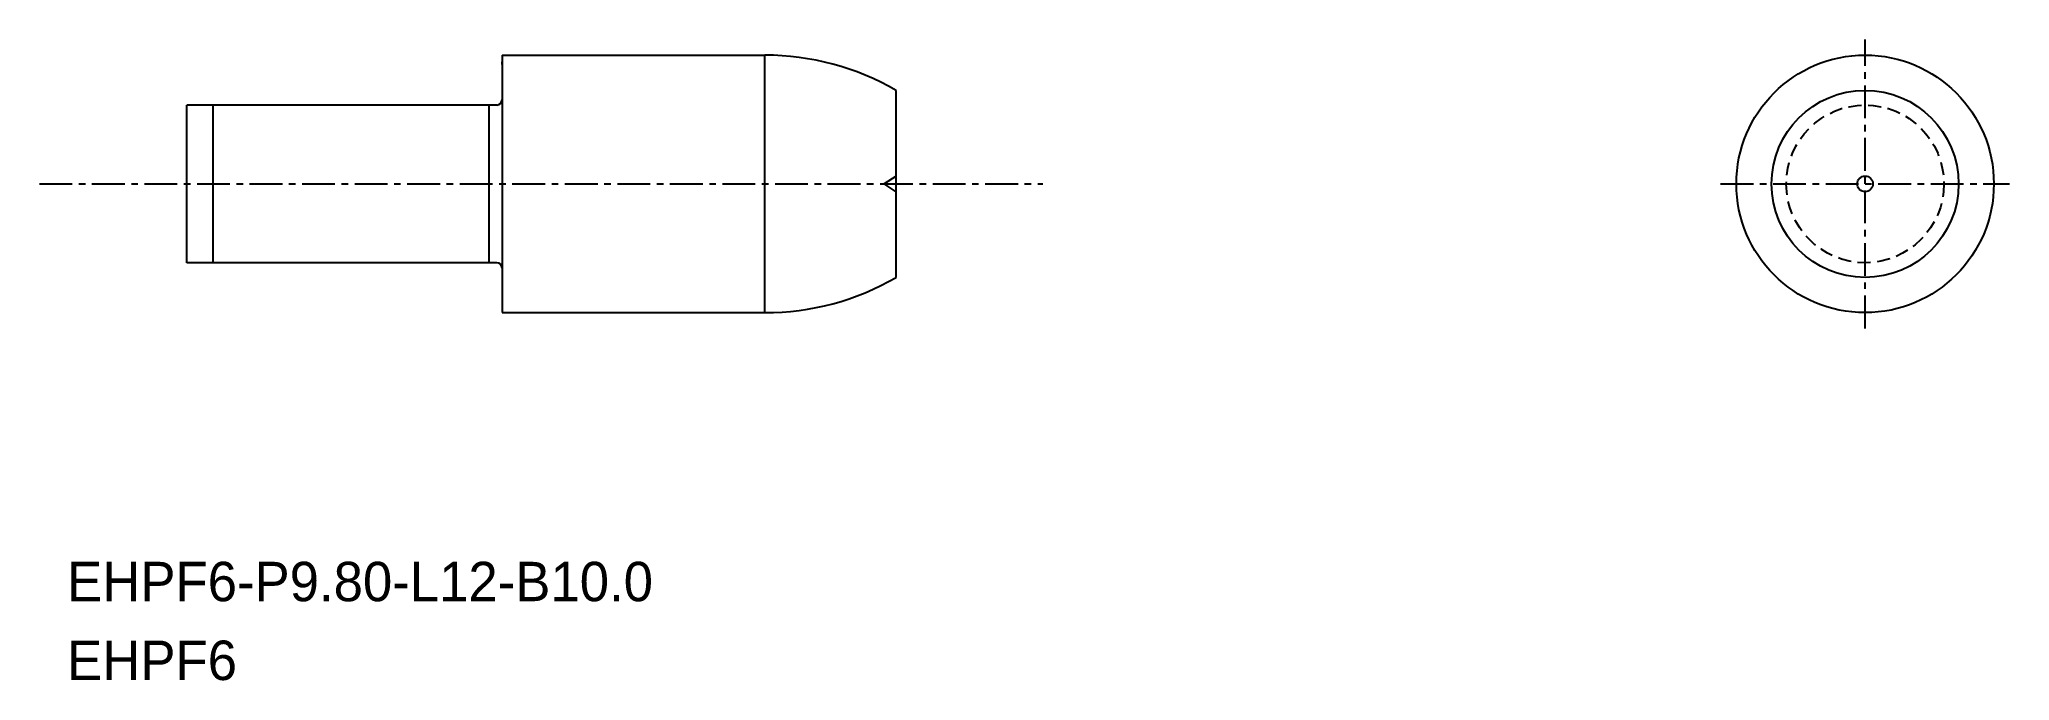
# Model space of a CAD drawing. Extents: x -1870.5 to -1795.5, y -603.1 to -578.7.
import ezdxf

# ---------------------------------------------------------------- set-up
doc = ezdxf.new("R2010")
doc.units = 0
doc.linetypes.add('CENTER', pattern=[2, 1.25, -0.25, 0.25, -0.25])
doc.linetypes.add('DASHED', pattern=[0.75, 0.5, -0.25])
doc.layers.get('0').update_dxf_attribs({"linetype": 'CONTINUOUS'})
doc.layers.add('CENTER', color=1, linetype='CENTER')

msp = doc.modelspace()

# ---------------------------------------------------------------- linework, layer by layer
at = {"color": 7, "linetype": 'CONTINUOUS'}
for p, q in [((-1852.857, -579.278), (-1852.857, -589.078)), ((-1852.857, -579.278), (-1842.857, -579.278)), ((-1852.857, -579.628), (-1852.857, -579.528)), ((-1842.857, -589.078), (-1842.857, -579.278)), ((-1837.857, -587.739), (-1837.857, -580.618)), ((-1853.057, -581.178), (-1864.857, -581.178)), ((-1864.857, -587.178), (-1864.857, -581.178)), ((-1863.857, -587.178), (-1863.857, -581.178)), ((-1853.357, -581.178), (-1853.357, -587.178)), ((-1853.057, -587.178), (-1864.857, -587.178)), ((-1852.857, -589.078), (-1842.857, -589.078))]:
    msp.add_line(p, q, dxfattribs=at)
at = {"color": 3}
for p in [(-1837.857, -583.879), (-1837.857, -584.478)]:
    msp.add_line(p, (-1838.319, -584.178), dxfattribs=at)
at = {"color": 7, "linetype": 'CONTINUOUS'}
msp.add_circle((-1800.977, -584.178), 4.9, dxfattribs=at)
for radius in [3.56, 0.3]:
    msp.add_circle((-1800.977, -584.178), radius)
at = {"color": 3, "linetype": 'DASHED'}
msp.add_circle((-1800.977, -584.178), 3, dxfattribs=at)
for centre, start, end in [((-1842.857, -589.278), 60, 90), ((-1842.857, -579.078), 270, 300)]:
    msp.add_arc(centre, 10, start, end)
at = {"color": 7, "linetype": 'CONTINUOUS'}
for centre, start, end in [((-1853.057, -580.978), 270, 0), ((-1853.057, -587.378), 0, 90)]:
    msp.add_arc(centre, 0.2, start, end, dxfattribs=at)
at = {"layer": 'CENTER', "color": 1, "linetype": 'CENTER'}
for p, q in [((-1800.977, -589.678), (-1800.977, -578.678)), ((-1870.467, -584.178), (-1832.271, -584.178)), ((-1806.477, -584.178), (-1795.477, -584.178))]:
    msp.add_line(p, q, dxfattribs=at)

# ---------------------------------------------------------------- texts
for s, p in [('EHPF6-P9.80-L12-B10.0', (-1869.411, -600.061)), ('EHPF6', (-1869.411, -603.061))]:
    msp.add_text(s, height=1.5).set_placement(p)

doc.saveas('drawing.dxf')
